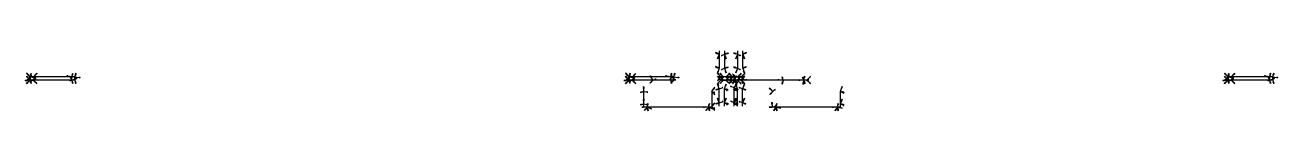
# Model space of a CAD drawing. Header units: millimetres. Extents: x -11667 to 13, y -82 to 62.
# Drawn here: x -8286 to -5880, y -65 to 53 of the extents above; entities that cross this region are included whole.
import ezdxf

# ---------------------------------------------------------------- set-up
doc = ezdxf.new("R2010")
doc.units = ezdxf.units.MM
for name, color, linetype in [('AutoDetect_108_72', 1, 'Continuous'), ('AutoDetect_109_73', 1, 'Continuous'), ('AutoDetect_140_80', 1, 'Continuous'), ('AutoDetect_141_70', 1, 'Continuous'), ('AutoDetect_142_87', 1, 'Continuous'), ('AutoDetect_144_81', 1, 'Continuous'), ('AutoDetect_145_71', 1, 'Continuous'), ('AutoDetect_147_88', 1, 'Continuous'), ('AutoDetect_148_92', 1, 'Continuous'), ('AutoDetect_170_90', 1, 'Continuous'), ('AutoDetect_171_84', 1, 'Continuous'), ('AutoDetect_56_54', 1, 'Continuous'), ('AutoDetect_57_57', 1, 'Continuous'), ('AutoDetect_58_58', 1, 'Continuous'), ('AutoDetect_59_60', 1, 'Continuous'), ('AutoDetect_60_64', 1, 'Continuous'), ('AutoDetect_61_63', 1, 'Continuous'), ('AutoDetect_62_67', 1, 'Continuous'), ('AutoDetect_63_68', 1, 'Continuous'), ('AutoDetect_64_69', 1, 'Continuous'), ('AutoDetect_65_77', 1, 'Continuous'), ('AutoDetect_66_79', 1, 'Continuous'), ('AutoDetect_67_78', 1, 'Continuous'), ('AutoDetect_68_95', 1, 'Continuous'), ('AutoDetect_69_96', 1, 'Continuous'), ('AutoDetect_70_97', 1, 'Continuous'), ('AutoDetect_71_98', 1, 'Continuous'), ('AutoDetect_72_100', 1, 'Continuous'), ('AutoDetect_73_99', 1, 'Continuous'), ('AutoDetect_86_76', 1, 'Continuous'), ('AutoDetect_87_74', 1, 'Continuous'), ('AutoDetect_87_75', 1, 'Continuous'), ('AutoDetect_88_89', 1, 'Continuous'), ('AutoDetect_89_91', 1, 'Continuous'), ('AutoDetect_90_82', 1, 'Continuous'), ('AutoDetect_91_83', 1, 'Continuous'), ('AutoDetect_92_65', 1, 'Continuous'), ('AutoDetect_93_66', 1, 'Continuous'), ('AutoDetect_94_86', 1, 'Continuous'), ('AutoDetect_95_85', 1, 'Continuous'), ('AutoDetect_96_94', 1, 'Continuous'), ('AutoDetect_97_93', 1, 'Continuous'), ('Verbandslasche_ID_GUID_A464F5FE_B1FB_46ab_AD01_3AC84AC37666', 1, 'Continuous')]:
    doc.layers.add(name, color=color, linetype=linetype)

# ---------------------------------------------------------------- blocks, each defined once
blk = doc.blocks.new('Kontrollpunkt')
at = {"color": 0}
for q in [(0, 6), (8, 0), (0, 0, 4)]:
    blk.add_line((0, 0), q, dxfattribs=at)
for points in [[(0.25, 8, -0.25), (-0.25, 8, -0.25), (-0.25, 8, 0.25), (0, 10, 0), (-0.25, 8, -0.25), (0.25, 8, 0.25), (0, 10, 0), (0.25, 8, -0.25), (0.25, 8, 0.25), (-0.25, 8, 0.25)], [(0.25, 6, -0.25), (-0.25, 6, -0.25), (-0.25, 6, 0.25), (0, 8, 0), (-0.25, 6, -0.25), (0.25, 6, 0.25), (0, 8, 0), (0.25, 6, -0.25), (0.25, 6, 0.25), (-0.25, 6, 0.25)], [(0.25, 0.25, 4), (-0.25, 0.25, 4), (-0.25, -0.25, 4), (0, 0, 6), (-0.25, 0.25, 4), (0.25, -0.25, 4), (0, 0, 6), (0.25, 0.25, 4), (0.25, -0.25, 4), (-0.25, -0.25, 4)], [(0.25, 0.25, 6), (-0.25, 0.25, 6), (-0.25, -0.25, 6), (0, 0, 8), (-0.25, 0.25, 6), (0.25, -0.25, 6), (0, 0, 8), (0.25, 0.25, 6), (0.25, -0.25, 6), (-0.25, -0.25, 6)], [(0.25, 0.25, 8), (-0.25, 0.25, 8), (-0.25, -0.25, 8), (0, 0, 10), (-0.25, 0.25, 8), (0.25, -0.25, 8), (0, 0, 10), (0.25, 0.25, 8), (0.25, -0.25, 8), (-0.25, -0.25, 8)], [(8, 0.25, -0.25), (8, 0.25, 0.25), (8, -0.25, 0.25), (10, 0, 0), (8, 0.25, 0.25), (8, -0.25, -0.25), (10, 0, 0), (8, 0.25, -0.25), (8, -0.25, -0.25), (8, -0.25, 0.25)]]:
    blk.add_polyline3d(points, dxfattribs=at)

msp = doc.modelspace()

# ---------------------------------------------------------------- linework, layer by layer
at = {"layer": 'AutoDetect_108_72', "color": 1}
msp.add_line((-6784.7, -3, -335), (-6909.7, -3, -335), dxfattribs=at)
at = {"layer": 'AutoDetect_109_73', "color": 1}
msp.add_line((-6784.7, -3, -345), (-6909.7, -3, -345), dxfattribs=at)
at = {"layer": 'AutoDetect_140_80', "color": 1}
msp.add_line((-6720.2, -55, -440.9), (-6850.2, -55, -440.9), dxfattribs=at)
at = {"layer": 'AutoDetect_141_70', "color": 1}
msp.add_line((-6720.2, -55, -440.9), (-6850.2, -55, -440.9), dxfattribs=at)
at = {"layer": 'AutoDetect_142_87', "color": 1}
msp.add_line((-6720.2, -54.9, -440.8), (-6720.2, -25, -440.8), dxfattribs=at)
at = {"layer": 'AutoDetect_144_81', "color": 1}
msp.add_line((-6967.7, -55, -440.9), (-7097.7, -55, -440.9), dxfattribs=at)
at = {"layer": 'AutoDetect_145_71', "color": 1}
msp.add_line((-6967.7, -55, -440.9), (-7097.7, -55, -440.9), dxfattribs=at)
at = {"layer": 'AutoDetect_147_88', "color": 1}
msp.add_line((-6967.7, -25, -440.8), (-6967.7, -54.9, -440.8), dxfattribs=at)
at = {"layer": 'AutoDetect_148_92', "color": 1}
msp.add_line((-7097.7, -54.9, -440.8), (-7097.7, -25, -440.8), dxfattribs=at)
at = {"layer": 'AutoDetect_170_90', "color": 1}
msp.add_line((-6924.7, -53, -335), (-6924.7, -17.9, -335), dxfattribs=at)
at = {"layer": 'AutoDetect_171_84', "color": 1}
msp.add_line((-6924.7, -53, -345), (-6924.7, -17.9, -345), dxfattribs=at)
at = {"layer": 'AutoDetect_56_54', "color": 1}
msp.add_line((-5976.2, 2.9, -253), (-5976.2, 2.9, -403), dxfattribs=at)
at = {"layer": 'AutoDetect_57_57', "color": 1}
for p, q in [((-5970.2, 2.9, -391), (-5970.2, 2.9, -253)), ((-5890.3, 2.9, -397), (-5964.2, 2.9, -397))]:
    msp.add_line(p, q, dxfattribs=at)
at = {"layer": 'AutoDetect_57_57', "color": 1, "extrusion": (0, 1, 0)}
msp.add_arc((5964.2, -391, 2.9), 6, 270, 0, dxfattribs=at)
at = {"layer": 'AutoDetect_58_58', "color": 1}
msp.add_line((-5890.2, 2.9, -403), (-5976.2, 2.9, -403), dxfattribs=at)
at = {"layer": 'AutoDetect_59_60', "color": 1}
msp.add_line((-5976.2, -3, -253), (-5976.2, -3, -403), dxfattribs=at)
at = {"layer": 'AutoDetect_60_64', "color": 1}
for p, q in [((-5970.2, -3, -391), (-5970.2, -3, -253)), ((-5890.3, -3, -397), (-5964.2, -3, -397))]:
    msp.add_line(p, q, dxfattribs=at)
at = {"layer": 'AutoDetect_60_64', "color": 1, "extrusion": (0, 1, 0)}
msp.add_arc((5964.2, -391, -3), 6, 270, 0, dxfattribs=at)
at = {"layer": 'AutoDetect_61_63', "color": 1}
msp.add_line((-5890.2, -3, -403), (-5976.2, -3, -403), dxfattribs=at)
at = {"layer": 'AutoDetect_62_67', "color": 1}
msp.add_line((-7126.2, 2.9, -253), (-7126.2, 2.9, -403), dxfattribs=at)
at = {"layer": 'AutoDetect_63_68', "color": 1}
for p, q in [((-7120.2, 2.9, -391), (-7120.2, 2.9, -253)), ((-7040.3, 2.9, -397), (-7114.2, 2.9, -397))]:
    msp.add_line(p, q, dxfattribs=at)
at = {"layer": 'AutoDetect_63_68', "color": 1, "extrusion": (0, 1, 0)}
msp.add_arc((7114.2, -391, 2.9), 6, 270, 0, dxfattribs=at)
at = {"layer": 'AutoDetect_64_69', "color": 1}
msp.add_line((-7040.2, 2.9, -403), (-7126.2, 2.9, -403), dxfattribs=at)
at = {"layer": 'AutoDetect_65_77', "color": 1}
msp.add_line((-7126.2, -3, -253), (-7126.2, -3, -403), dxfattribs=at)
at = {"layer": 'AutoDetect_66_79', "color": 1}
for p, q in [((-7120.2, -3, -391), (-7120.2, -3, -253)), ((-7040.3, -3, -397), (-7114.2, -3, -397))]:
    msp.add_line(p, q, dxfattribs=at)
at = {"layer": 'AutoDetect_66_79', "color": 1, "extrusion": (0, 1, 0)}
msp.add_arc((7114.2, -391, -3), 6, 270, 0, dxfattribs=at)
at = {"layer": 'AutoDetect_67_78', "color": 1}
msp.add_line((-7040.2, -3, -403), (-7126.2, -3, -403), dxfattribs=at)
at = {"layer": 'AutoDetect_68_95', "color": 1}
msp.add_line((-8276.2, 2.9, -253), (-8276.2, 2.9, -403), dxfattribs=at)
at = {"layer": 'AutoDetect_69_96', "color": 1}
for p, q in [((-8270.2, 2.9, -391), (-8270.2, 2.9, -253)), ((-8190.3, 2.9, -397), (-8264.2, 2.9, -397))]:
    msp.add_line(p, q, dxfattribs=at)
at = {"layer": 'AutoDetect_69_96', "color": 1, "extrusion": (0, 1, 0)}
msp.add_arc((8264.2, -391, 2.9), 6, 270, 0, dxfattribs=at)
at = {"layer": 'AutoDetect_70_97', "color": 1}
msp.add_line((-8190.2, 2.9, -403), (-8276.2, 2.9, -403), dxfattribs=at)
at = {"layer": 'AutoDetect_71_98', "color": 1}
msp.add_line((-8276.2, -3, -253), (-8276.2, -3, -403), dxfattribs=at)
at = {"layer": 'AutoDetect_72_100', "color": 1}
for p, q in [((-8270.2, -3, -391), (-8270.2, -3, -253)), ((-8190.3, -3, -397), (-8264.2, -3, -397))]:
    msp.add_line(p, q, dxfattribs=at)
at = {"layer": 'AutoDetect_72_100', "color": 1, "extrusion": (0, 1, 0)}
msp.add_arc((8264.2, -391, -3), 6, 270, 0, dxfattribs=at)
at = {"layer": 'AutoDetect_73_99', "color": 1}
msp.add_line((-8190.2, -3, -403), (-8276.2, -3, -403), dxfattribs=at)
at = {"layer": 'AutoDetect_86_76', "color": 1}
msp.add_line((-6921, -3, -256.4), (-6950.2, -3, -421.8), dxfattribs=at)
at = {"layer": 'AutoDetect_87_74', "color": 1}
msp.add_line((-6911.1, -3, -258.2), (-6924.1, -3, -331.9), dxfattribs=at)
at = {"layer": 'AutoDetect_87_75', "color": 1}
msp.add_line((-6925.9, -3, -341.9), (-6940.3, -3, -423.6), dxfattribs=at)
at = {"layer": 'AutoDetect_88_89', "color": 1}
msp.add_line((-6943.3, -53, -440.3), (-6943.3, -19.9, -440.3), dxfattribs=at)
at = {"layer": 'AutoDetect_89_91', "color": 1}
msp.add_line((-6953.1, -53, -438.6), (-6953.1, -19.9, -438.6), dxfattribs=at)
at = {"layer": 'AutoDetect_90_82', "color": 1}
msp.add_line((-6908.2, -53, -241.4), (-6908.2, -19.9, -241.4), dxfattribs=at)
at = {"layer": 'AutoDetect_91_83', "color": 1}
msp.add_line((-6918, -53, -239.7), (-6918, -19.9, -239.7), dxfattribs=at)
at = {"layer": 'AutoDetect_92_65', "color": 1}
msp.add_line((-6911.1, 2.9, -258.2), (-6940.3, 2.9, -423.6), dxfattribs=at)
at = {"layer": 'AutoDetect_93_66', "color": 1}
msp.add_line((-6921, 2.9, -256.4), (-6950.2, 2.9, -421.8), dxfattribs=at)
at = {"layer": 'AutoDetect_94_86', "color": 1}
msp.add_line((-6918, 53, -239.7), (-6918, 19.9, -239.7), dxfattribs=at)
at = {"layer": 'AutoDetect_95_85', "color": 1}
msp.add_line((-6908.2, 53, -241.4), (-6908.2, 19.9, -241.4), dxfattribs=at)
at = {"layer": 'AutoDetect_96_94', "color": 1}
msp.add_line((-6953.1, 53, -438.6), (-6953.1, 19.9, -438.6), dxfattribs=at)
at = {"layer": 'AutoDetect_97_93', "color": 1}
msp.add_line((-6943.3, 53, -440.3), (-6943.3, 19.9, -440.3), dxfattribs=at)

# ---------------------------------------------------------------- block references
at = {"layer": 'AutoDetect_108_72', "color": 1, "extrusion": (0.173648, -0.696364, 0.696364), "rotation": 342.8383509003531}
for p in [(-6705.1, 921.8, -1431.1), (-6589.6, 901.7, -1410.4)]:
    msp.add_blockref('Kontrollpunkt', p, dxfattribs=at)
at = {"layer": 'AutoDetect_109_73', "color": 1, "extrusion": (0.173648, -0.696364, -0.696364), "rotation": 199.7021522331678}
msp.add_blockref('Kontrollpunkt', (-6705.1, -1409.8, -957.6), dxfattribs=at)
at = {"layer": 'AutoDetect_109_73', "color": 1, "extrusion": (-0.156434, -0.784371, -0.600242), "rotation": 163.7033192158129}
msp.add_blockref('Kontrollpunkt', (-6698.2, 527.7, 1278), dxfattribs=at)
at = {"layer": 'AutoDetect_109_73', "color": 1, "extrusion": (-0.156434, -0.840911, -0.51807), "rotation": 160.2476901061288}
msp.add_blockref('Kontrollpunkt', (-6675.6, 349.8, 1243.5), dxfattribs=at)
at = {"layer": 'AutoDetect_140_80', "color": 1, "extrusion": (0.173648, -0.696364, -0.696364), "rotation": 35.17647130111086}
for p in [(-6654.2, -1432.4, -843.2), (-6539.7, -1412.6, -822.7)]:
    msp.add_blockref('Kontrollpunkt', p, dxfattribs=at)
at = {"layer": 'AutoDetect_141_70', "color": 1, "extrusion": (0.173648, -0.696364, -0.696364), "rotation": 199.7021522331678}
for p in [(-6654.2, -1432.4, -843.2), (-6539.7, -1412.6, -822.7)]:
    msp.add_blockref('Kontrollpunkt', p, dxfattribs=at)
at = {"layer": 'AutoDetect_142_87', "color": 2, "extrusion": (0.696364, -0.173648, 0.696364), "rotation": 261.8614270189084}
for p in [(-1650.2, 4220.1, -4982.3), (-1673.4, 4216.1, -4978.2)]:
    msp.add_blockref('Kontrollpunkt', p, dxfattribs=at)
at = {"layer": 'AutoDetect_144_81', "color": 1, "extrusion": (0.173675, -0.696361, -0.696361), "rotation": 44.15395907103434}
for p in [(-6894.2, -1474.3, -886.3), (-6779.7, -1454.4, -865.8)]:
    msp.add_blockref('Kontrollpunkt', p, dxfattribs=at)
at = {"layer": 'AutoDetect_145_71', "color": 1, "extrusion": (0.173675, -0.696361, -0.696361), "rotation": 199.7050957579532}
for p in [(-6894.2, -1474.3, -886.3), (-6779.7, -1454.4, -865.8)]:
    msp.add_blockref('Kontrollpunkt', p, dxfattribs=at)
at = {"layer": 'AutoDetect_147_88', "color": 2, "extrusion": (0.578124, -0.575779, 0.578145), "rotation": 284.8460326316281}
for p in [(-4934.6, 2484.4, -4268.6), (-4955.8, 2472.2, -4251.4)]:
    msp.add_blockref('Kontrollpunkt', p, dxfattribs=at)
at = {"layer": 'AutoDetect_148_92', "color": 2, "extrusion": (-0.696377, -0.173648, 0.696351), "rotation": 74.91126465112227}
for p in [(-1693, -5116.2, 4640.1), (-1669.8, -5120.2, 4644.2)]:
    msp.add_blockref('Kontrollpunkt', p, dxfattribs=at)
at = {"layer": 'AutoDetect_170_90', "color": 1, "extrusion": (0.786654, -0.322551, 0.526437), "rotation": 257.9954045728805}
msp.add_blockref('Kontrollpunkt', (-2643.7, 3084.5, -5617.9), dxfattribs=at)
at = {"layer": 'AutoDetect_170_90', "color": 1, "extrusion": (0.785843, -0.173648, 0.593546), "rotation": 258.0909044785973}
msp.add_blockref('Kontrollpunkt', (-1540, 3737.7, -5632.4), dxfattribs=at)
at = {"layer": 'AutoDetect_171_84', "color": 1, "extrusion": (0.453449, -0.520039, -0.723839), "rotation": 251.1922023018981}
msp.add_blockref('Kontrollpunkt', (-5231, -3522.4, -2880.9), dxfattribs=at)
at = {"layer": 'AutoDetect_171_84', "color": 1, "extrusion": (0.572215, -0.455555, -0.681939), "rotation": 263.8948027416726}
msp.add_blockref('Kontrollpunkt', (-4349.7, -3926.8, -3705.8), dxfattribs=at)
at = {"layer": 'AutoDetect_56_54', "color": 1, "extrusion": (-0.696364, 0.696364, 0.173648), "rotation": 273.3030353310031}
for p in [(4223.7, -1022.7, 4112.8), (4223.7, -1125.1, 4094.7)]:
    msp.add_blockref('Kontrollpunkt', p, dxfattribs=at)
at = {"layer": 'AutoDetect_56_54', "color": 1, "extrusion": (-0.706351, 0.706351, -0.046213), "rotation": 248.8222130583237}
msp.add_blockref('Kontrollpunkt', (4223.7, -57.3, 4235.1), dxfattribs=at)
at = {"layer": 'AutoDetect_57_57', "color": 1, "extrusion": (0.696364, 0.696364, -0.173648), "rotation": 116.4392353707056}
msp.add_blockref('Kontrollpunkt', (4223.7, -981.9, -4111.5), dxfattribs=at)
at = {"layer": 'AutoDetect_57_57', "color": 1, "extrusion": (0.173648, 0.696364, 0.696364), "rotation": 4.152866942558795}
msp.add_blockref('Kontrollpunkt', (5721.8, 706.5, -1298.3), dxfattribs=at)
at = {"layer": 'AutoDetect_58_58', "color": 2, "extrusion": (0.173648, 0.696364, -0.696364), "rotation": 170.1489238834162}
for p in [(5799.4, -1294.2, -755.1), (5715.9, -1279.7, -740.1)]:
    msp.add_blockref('Kontrollpunkt', p, dxfattribs=at)
at = {"layer": 'AutoDetect_59_60', "color": 1, "extrusion": (-0.706351, -0.706351, -0.046213), "rotation": 93.4465551721873}
msp.add_blockref('Kontrollpunkt', (-4223.7, -57.3, 4235.1), dxfattribs=at)
at = {"layer": 'AutoDetect_59_60', "color": 1, "extrusion": (-0.696364, -0.696364, 0.173648), "rotation": 77.24859307823722}
for p in [(-4223.7, -1022.7, 4112.8), (-4223.7, -1125.1, 4094.7)]:
    msp.add_blockref('Kontrollpunkt', p, dxfattribs=at)
at = {"layer": 'AutoDetect_60_64', "color": 1, "extrusion": (0.696364, -0.696364, -0.173648), "rotation": 237.4272836845448}
msp.add_blockref('Kontrollpunkt', (-4223.7, -981.9, -4111.5), dxfattribs=at)
at = {"layer": 'AutoDetect_60_64', "color": 1, "extrusion": (0.173648, -0.696364, 0.696364), "rotation": 7.450113476778767}
msp.add_blockref('Kontrollpunkt', (-5721.8, 706.5, -1298.3), dxfattribs=at)
at = {"layer": 'AutoDetect_61_63', "color": 2, "extrusion": (0.173648, -0.696364, -0.696364), "rotation": 189.8510761165838}
for p in [(-5799.4, -1294.2, -755.1), (-5715.9, -1279.7, -740.1)]:
    msp.add_blockref('Kontrollpunkt', p, dxfattribs=at)
at = {"layer": 'AutoDetect_62_67', "color": 1, "extrusion": (-0.696364, 0.696364, 0.173648), "rotation": 273.3030353310031}
for p in [(5036.9, -1163.9, 4913.6), (5036.9, -1266.3, 4895.6)]:
    msp.add_blockref('Kontrollpunkt', p, dxfattribs=at)
at = {"layer": 'AutoDetect_62_67', "color": 1, "extrusion": (-0.706352, 0.706352, -0.046205), "rotation": 248.823030366677}
msp.add_blockref('Kontrollpunkt', (5036.9, -19.8, 5047.4), dxfattribs=at)
at = {"layer": 'AutoDetect_63_68', "color": 1, "extrusion": (0.696364, 0.696364, -0.173648), "rotation": 116.4392353707056}
msp.add_blockref('Kontrollpunkt', (5036.8, -1123.1, -4912.3), dxfattribs=at)
at = {"layer": 'AutoDetect_63_68', "color": 1, "extrusion": (0.173648, 0.696364, 0.696364), "rotation": 4.152866942558795}
msp.add_blockref('Kontrollpunkt', (6837.7, 900.3, -1498), dxfattribs=at)
at = {"layer": 'AutoDetect_64_69', "color": 2, "extrusion": (0.173648, 0.696364, -0.696364), "rotation": 170.1489238834162}
for p in [(6915.2, -1487.9, -954.8), (6831.8, -1473.4, -939.8)]:
    msp.add_blockref('Kontrollpunkt', p, dxfattribs=at)
at = {"layer": 'AutoDetect_65_77', "color": 1, "extrusion": (-0.706352, -0.706352, -0.046205), "rotation": 93.44594244207394}
msp.add_blockref('Kontrollpunkt', (-5036.9, -19.8, 5047.4), dxfattribs=at)
at = {"layer": 'AutoDetect_65_77', "color": 1, "extrusion": (-0.696364, -0.696364, 0.173648), "rotation": 77.24859307823722}
for p in [(-5036.9, -1163.9, 4913.6), (-5036.9, -1266.3, 4895.6)]:
    msp.add_blockref('Kontrollpunkt', p, dxfattribs=at)
at = {"layer": 'AutoDetect_66_79', "color": 1, "extrusion": (0.696364, -0.696364, -0.173648), "rotation": 237.4272836845448}
msp.add_blockref('Kontrollpunkt', (-5036.8, -1123.1, -4912.3), dxfattribs=at)
at = {"layer": 'AutoDetect_66_79', "color": 1, "extrusion": (0.173648, -0.696364, 0.696364), "rotation": 342.8383509003531}
msp.add_blockref('Kontrollpunkt', (-6837.7, 900.3, -1498), dxfattribs=at)
at = {"layer": 'AutoDetect_67_78', "color": 2, "extrusion": (0.173648, -0.696364, -0.696364), "rotation": 189.8510761165838}
msp.add_blockref('Kontrollpunkt', (-6915.2, -1487.9, -954.8), dxfattribs=at)
at = {"layer": 'AutoDetect_67_78', "color": 2, "extrusion": (-0.575771, -0.578138, -0.578138)}
for p, rotation in [((-5014.7, 2560.9, 4311.3), 197.2930771928632), ((-4986.3, 2544.6, 4288.3), 123.1284310891595)]:
    msp.add_blockref('Kontrollpunkt', p, dxfattribs=dict(at, rotation=rotation))
at = {"layer": 'AutoDetect_68_95', "color": 1, "extrusion": (-0.696364, 0.696364, 0.173648), "rotation": 273.303035331003}
for p in [(5850.1, -1305.1, 5714.4), (5850.1, -1407.6, 5696.4)]:
    msp.add_blockref('Kontrollpunkt', p, dxfattribs=at)
at = {"layer": 'AutoDetect_68_95', "color": 1, "extrusion": (-0.706351, 0.706351, -0.046211), "rotation": 248.8224317731273}
msp.add_blockref('Kontrollpunkt', (5850.1, 17.8, 5859.7), dxfattribs=at)
at = {"layer": 'AutoDetect_69_96', "color": 1, "extrusion": (0.696364, 0.696364, -0.173648), "rotation": 116.4392353707056}
msp.add_blockref('Kontrollpunkt', (5850, -1264.3, -5713.1), dxfattribs=at)
at = {"layer": 'AutoDetect_69_96', "color": 1, "extrusion": (0.173648, 0.696364, 0.696364), "rotation": 4.152866942558795}
msp.add_blockref('Kontrollpunkt', (7953.5, 1094.1, -1697.7), dxfattribs=at)
at = {"layer": 'AutoDetect_70_97', "color": 2, "extrusion": (0.173648, 0.696364, -0.696364), "rotation": 170.1489238834162}
for p in [(8031, -1681.7, -1154.5), (7947.6, -1667.2, -1139.5)]:
    msp.add_blockref('Kontrollpunkt', p, dxfattribs=at)
at = {"layer": 'AutoDetect_71_98', "color": 1, "extrusion": (-0.706351, -0.706351, -0.046211), "rotation": 93.44639120287323}
msp.add_blockref('Kontrollpunkt', (-5850.1, 17.8, 5859.7), dxfattribs=at)
at = {"layer": 'AutoDetect_71_98', "color": 1, "extrusion": (-0.696364, -0.696364, 0.173648), "rotation": 77.24859307823726}
for p in [(-5850.1, -1305.1, 5714.4), (-5850.1, -1407.6, 5696.4)]:
    msp.add_blockref('Kontrollpunkt', p, dxfattribs=at)
at = {"layer": 'AutoDetect_72_100', "color": 1, "extrusion": (0.696364, -0.696364, -0.173648), "rotation": 237.427283684545}
msp.add_blockref('Kontrollpunkt', (-5850, -1264.3, -5713.1), dxfattribs=at)
at = {"layer": 'AutoDetect_72_100', "color": 1, "extrusion": (0.173648, -0.696364, 0.696364), "rotation": 7.45011347677867}
msp.add_blockref('Kontrollpunkt', (-7953.5, 1094.1, -1697.7), dxfattribs=at)
at = {"layer": 'AutoDetect_73_99', "color": 2, "extrusion": (0.173648, -0.696364, -0.696364), "rotation": 189.8510761165838}
for p in [(-8031, -1681.7, -1154.5), (-7947.6, -1667.2, -1139.5)]:
    msp.add_blockref('Kontrollpunkt', p, dxfattribs=at)
at = {"layer": 'AutoDetect_86_76', "color": 1, "extrusion": (-0.634286, -0.686415, 0.355692), "rotation": 71.64778162630485}
msp.add_blockref('Kontrollpunkt', (-5102.5, -2072.8, 4260.4), dxfattribs=at)
at = {"layer": 'AutoDetect_86_76', "color": 1, "extrusion": (-0.655631, -0.696364, 0.291932), "rotation": 72.77293420042265}
for p in [(-5054.5, -1765.6, 4440.9), (-5042.1, -1670, 4457.9)]:
    msp.add_blockref('Kontrollpunkt', p, dxfattribs=at)
at = {"layer": 'AutoDetect_86_76', "color": 1, "extrusion": (-0.690045, -0.612644, -0.385365), "rotation": 108.8878260263105}
msp.add_blockref('Kontrollpunkt', (-4592.8, 1758.6, 4876.4), dxfattribs=at)
at = {"layer": 'AutoDetect_87_74', "color": 1, "extrusion": (0.659639, -0.563196, 0.497681), "rotation": 293.0214944106829}
msp.add_blockref('Kontrollpunkt', (-4498.2, 2331.9, -4731), dxfattribs=at)
at = {"layer": 'AutoDetect_87_74', "color": 1, "extrusion": (0.715939, -0.696364, 0.050088), "rotation": 272.7891536587446}
msp.add_blockref('Kontrollpunkt', (-4826, -51.3, -4966.2), dxfattribs=at)
at = {"layer": 'AutoDetect_87_74', "color": 1, "extrusion": (0.713884, -0.700052, 0.017198), "rotation": 272.7970141773275}
msp.add_blockref('Kontrollpunkt', (-4841, -173.3, -4936.1), dxfattribs=at)
at = {"layer": 'AutoDetect_87_75', "color": 1, "extrusion": (0.715939, -0.696364, 0.050088), "rotation": 272.7891536587446}
for p in [(-4841.2, -173.9, -4988), (-4836, -132, -4980.5)]:
    msp.add_blockref('Kontrollpunkt', p, dxfattribs=at)
at = {"layer": 'AutoDetect_87_75', "color": 1, "extrusion": (0.49354, -0.596027, -0.633379), "rotation": 232.5874410229221}
msp.add_blockref('Kontrollpunkt', (-5336.4, -3060.9, -3199.9), dxfattribs=at)
at = {"layer": 'AutoDetect_88_89', "color": 2, "extrusion": (0.754406, -0.173648, 0.633022), "rotation": 258.9089892669535}
for p in [(-1576.9, 3939.6, -5513.3), (-1603.2, 3935.7, -5508.6)]:
    msp.add_blockref('Kontrollpunkt', p, dxfattribs=at)
at = {"layer": 'AutoDetect_89_91', "color": 2, "extrusion": (-0.633022, -0.173648, 0.754406), "rotation": 94.75363755819096}
for p in [(-1820.2, -5350.5, 4074.1), (-1794.1, -5355.8, 4078.8)]:
    msp.add_blockref('Kontrollpunkt', p, dxfattribs=at)
at = {"layer": 'AutoDetect_90_82', "color": 2, "extrusion": (0.633022, -0.173648, -0.754406), "rotation": 274.753637558191}
for p in [(-1846.8, -5180.4, -4187.4), (-1872.8, -5175, -4182.7)]:
    msp.add_blockref('Kontrollpunkt', p, dxfattribs=at)
at = {"layer": 'AutoDetect_91_83', "color": 2, "extrusion": (-0.754406, -0.173648, -0.633022), "rotation": 78.90898926695351}
for p in [(-1532.4, 4085, 5374.2), (-1506.1, 4088.8, 5378.9)]:
    msp.add_blockref('Kontrollpunkt', p, dxfattribs=at)
at = {"layer": 'AutoDetect_92_65', "color": 1, "extrusion": (0.715939, 0.696364, 0.050088), "rotation": 87.21084634125545}
for p in [(4841.2, -173.9, -4988), (4825.7, -48.9, -4965.8)]:
    msp.add_blockref('Kontrollpunkt', p, dxfattribs=at)
at = {"layer": 'AutoDetect_92_65', "color": 1, "extrusion": (0.713884, 0.700052, 0.017198), "rotation": 87.20298582267257}
msp.add_blockref('Kontrollpunkt', (4841, -173.3, -4936.1), dxfattribs=at)
at = {"layer": 'AutoDetect_93_66', "color": 1, "extrusion": (-0.610996, 0.711796, 0.346455), "rotation": 291.9795979657118}
msp.add_blockref('Kontrollpunkt', (5271.8, -1964.8, 4102.5), dxfattribs=at)
at = {"layer": 'AutoDetect_93_66', "color": 1, "extrusion": (-0.655631, 0.696364, 0.291932), "rotation": 287.2270657995774}
for p in [(5054.5, -1765.6, 4440.9), (5042.1, -1670, 4457.9)]:
    msp.add_blockref('Kontrollpunkt', p, dxfattribs=at)
at = {"layer": 'AutoDetect_93_66', "color": 1, "extrusion": (-0.683172, 0.60068, -0.415282), "rotation": 249.9409776875744}
msp.add_blockref('Kontrollpunkt', (4567.8, 1926, 4836.5), dxfattribs=at)
at = {"layer": 'AutoDetect_94_86', "color": 2, "extrusion": (-0.754406, 0.173648, -0.633022), "rotation": 281.0910107330465}
for p in [(1506.1, 4088.8, 5378.9), (1532.4, 4085, 5374.2)]:
    msp.add_blockref('Kontrollpunkt', p, dxfattribs=at)
at = {"layer": 'AutoDetect_95_85', "color": 2, "extrusion": (0.633022, 0.173648, -0.754406), "rotation": 85.24636244180905}
for p in [(1872.8, -5175, -4182.7), (1846.8, -5180.4, -4187.4)]:
    msp.add_blockref('Kontrollpunkt', p, dxfattribs=at)
at = {"layer": 'AutoDetect_96_94', "color": 2, "extrusion": (-0.633022, 0.173648, 0.754406), "rotation": 265.246362441809}
for p in [(1794.1, -5355.8, 4078.8), (1820.2, -5350.5, 4074.1)]:
    msp.add_blockref('Kontrollpunkt', p, dxfattribs=at)
at = {"layer": 'AutoDetect_97_93', "color": 2, "extrusion": (0.754406, 0.173648, 0.633022), "rotation": 101.0910107330465}
for p in [(1603.2, 3935.7, -5508.6), (1576.9, 3939.6, -5513.3)]:
    msp.add_blockref('Kontrollpunkt', p, dxfattribs=at)
at = {"layer": 'Verbandslasche_ID_GUID_A464F5FE_B1FB_46ab_AD01_3AC84AC37666', "color": 2, "extrusion": (0.707107, -0.707107, 0), "rotation": 270}
for p in [(-4799.6, -335, -4795.4), (-4799.6, -345, -4795.4)]:
    msp.add_blockref('Kontrollpunkt', p, dxfattribs=at)
at = {"layer": 'Verbandslasche_ID_GUID_A464F5FE_B1FB_46ab_AD01_3AC84AC37666', "color": 2, "extrusion": (-0.57735, -0.57735, 0.57735), "rotation": 87.77205619911264}
msp.add_blockref('Kontrollpunkt', (-4826.2, -3166.7, 3714.9), dxfattribs=at)
at = {"layer": 'Verbandslasche_ID_GUID_A464F5FE_B1FB_46ab_AD01_3AC84AC37666', "color": 2, "extrusion": (-0.707107, 0, 0.707107), "rotation": 108.2489023832344}
msp.add_blockref('Kontrollpunkt', (54.9, -5155.5, 4532.1), dxfattribs=at)

doc.saveas('drawing.dxf')
